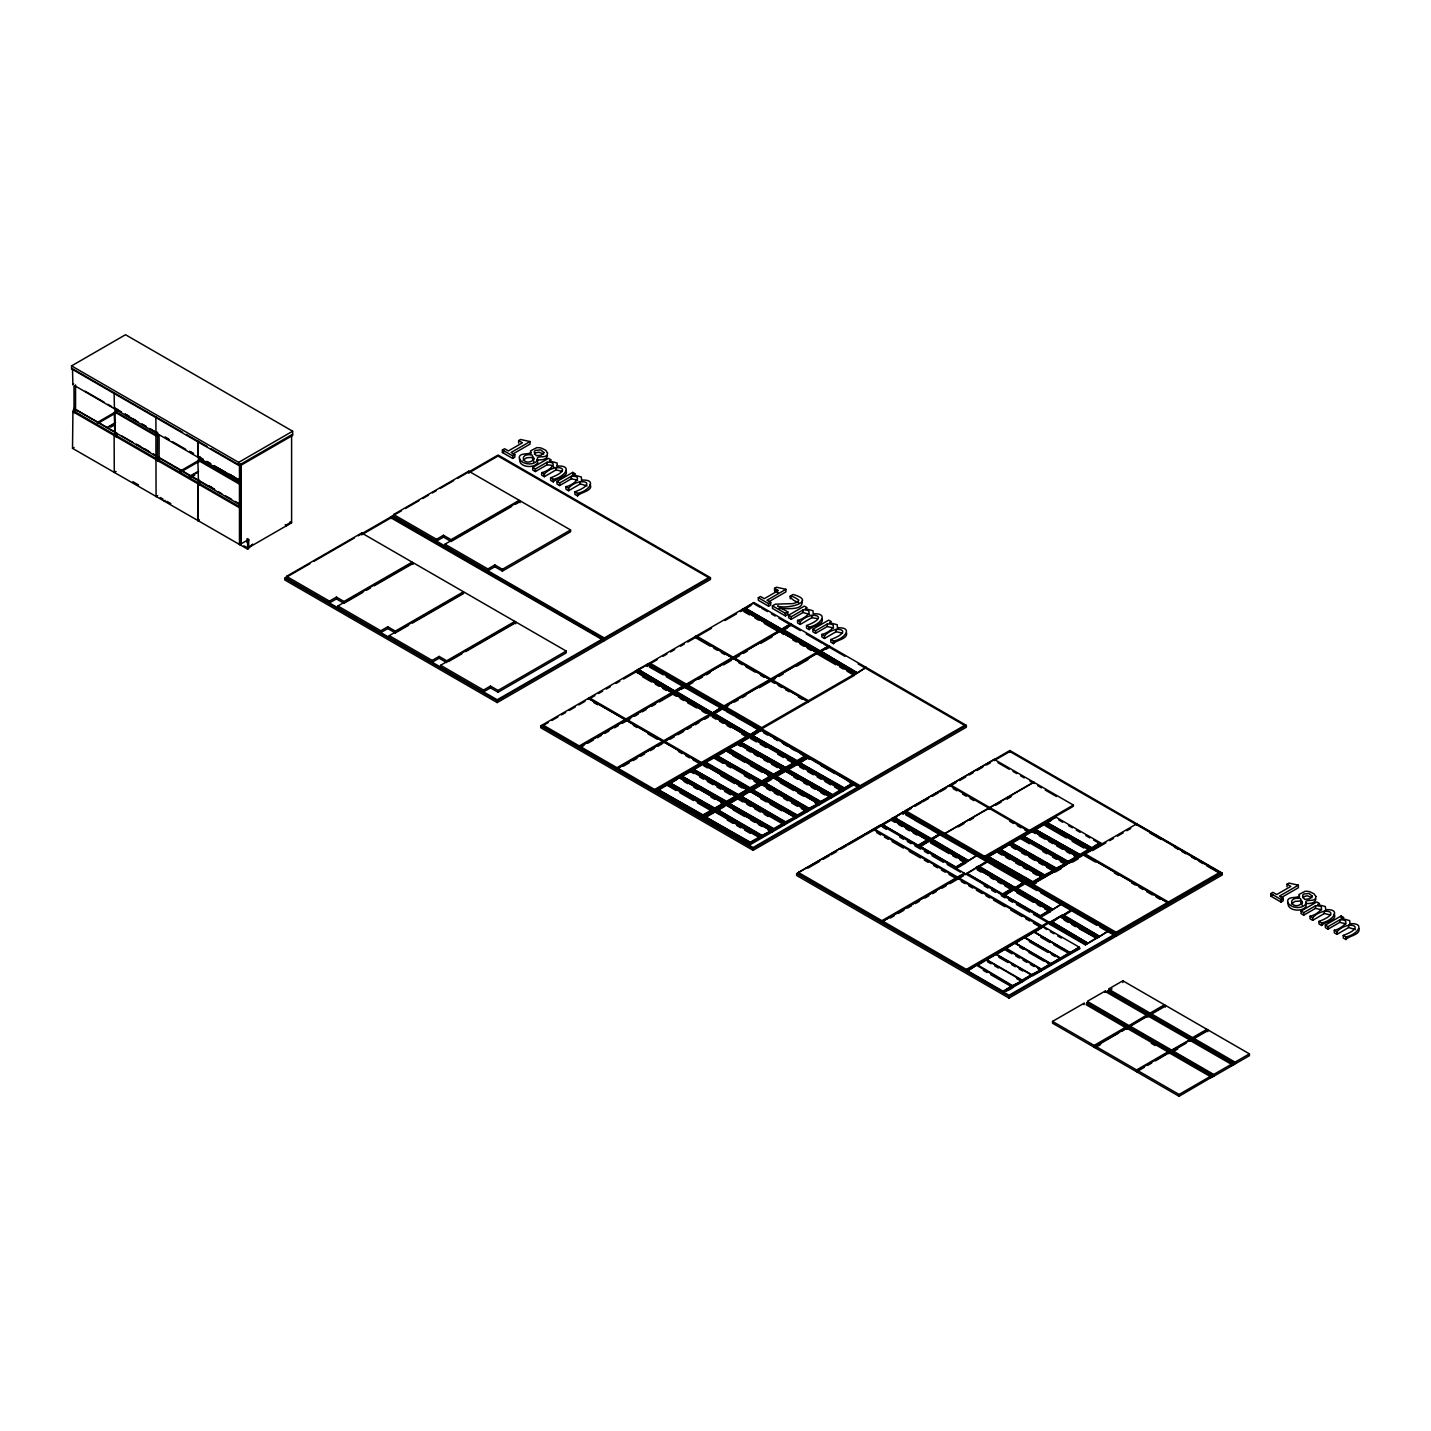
<?xml version="1.0" encoding="UTF-8"?>
<svg xmlns="http://www.w3.org/2000/svg" width="1431" height="1431" viewBox="0 0 1431 1431"><rect width="100%" height="100%" fill="white"/><g stroke="black" fill="none" stroke-linecap="round" stroke-linejoin="round"><path stroke-width="1.5" d="M533.996 461.927L531.831 457.348L526.429 457.848L523.066 460.371M1302.353 905.519L1300.189 900.958L1294.787 901.458L1291.424 903.981M547.501 455.452C547.018 459.977 540.703 460.245 537.215 459.691M1315.858 899.062C1315.375 903.587 1309.061 903.855 1305.573 903.301L1306.181 906.163C1302.657 912.781 1286.111 910.778 1288.204 902.335M530.507 454.593L531.241 452.429M1298.865 898.203L1299.598 896.039M73.679 383.902L72.963 384.545M115.857 436.813L115.678 432.377L73.822 408.497L72.999 411.734L240.211 508.202L240.641 503.891L239.46 504.928M114.945 435.936L114.981 407.674M115.428 435.024L115.428 432.52M156.659 432.144L156.516 432.788M149.629 428.656L157.195 433.021L157.07 435.972L155.907 436.222L156.068 496.593L157.643 495.681M156.82 460.049L157.142 455.72L156.337 456.31M157.195 459.154L156.39 459.87M202.934 459.423L199.159 457.24L199.106 460.049L197.854 460.514L198.551 484.34M199.142 483.517L199.41 480.512M239.907 480.923C241.088 478.491 241.213 485.503 239.46 484.465L239.46 544.746L248.69 539.505L248.69 548.556L247.635 549.164L72.516 448.35L72.927 411.448M240.748 483.911L199.159 459.762M239.889 504.749L73.822 408.497M1129.721 1026.009L1087.703 1001.593M1186.102 1043.181L1171.345 1051.696L1129.739 1027.673L1130.168 1025.616L1148.002 1015.402L1147.412 1016.672M1234.094 1064.521L1192.488 1040.194L1234.094 1064.521L1213.828 1076.219L1172.222 1052.196L1172.651 1050.139L1190.467 1039.926L1189.894 1041.053M1172.222 1051.91L1213.828 1075.915L1214.257 1074.162L1231.93 1063.966L1231.715 1065.523L1234.094 1064.217M114.784 432.126L114.283 412.271L115.589 411.52L157.195 435.543M198.176 484L198.963 483.41M1129.989 1025.848L1128.862 1026.868L1087.256 1002.845L1128.862 1027.172L1149.147 1015.169L1107.54 991.146L1105.358 992.398M1172.454 1050.372L1171.345 1051.391L1129.739 1027.369M114.337 435.418L115.356 435.31M198.068 483.75L197.854 520.723L199.41 519.811M519.847 458.725C517.754 467.168 534.3 469.171 537.823 462.553L537.126 459.727M72.874 384.885L72.516 368.751L182.542 432.269M114.444 408.98L114.122 392.774M197.961 483.857L197.675 520.616M199.034 483.803L197.889 483.66M1129.113 1025.598L1146.964 1014.919L1146.75 1016.475L1149.147 1015.169M1087.256 1002.845L1087.703 1001.092L1105.519 990.878L1104.982 992.363M198.068 457.419L197.854 441.106M1087.703 1002.594L1129.417 1026.546M1105.251 991.486L1146.857 1015.491M1108.846 990.395L1108.846 988.875L1122.852 980.79L1164.476 1004.812L1164.476 1006.619L1150.023 1014.973L1108.417 990.646L1150.452 1014.418L1150.452 1012.898L1164.476 1004.812M1125.714 1027.708L1086.111 1004.705M1126.573 1028.209L1095.001 1045.918L1095.001 1047.725L1136.608 1071.747L1144.138 1067.401M1151.329 1014.919L1151.329 1013.398L1165.335 1005.313L1206.941 1029.336L1206.941 1031.143L1192.488 1039.496L1150.882 1015.169L1192.935 1038.942L1192.935 1037.421L1206.941 1029.336M1168.358 1052.107L1126.698 1028.138L1126.465 1029.193L1128.862 1027.887L1170.469 1051.91L1155.425 1060.89M1169.055 1052.733L1210.662 1076.756M1171.774 1051.141L1130.168 1027.118M1172.651 1051.642L1214.257 1075.665M1189.34 1040.015L1171.595 1050.121M1190.198 1040.534L1231.805 1064.539M1193.794 1039.443L1193.794 1037.922L1207.818 1029.837L1249.424 1053.86L1249.424 1055.667L1234.971 1064.02L1193.365 1039.693L1235.4 1063.466L1235.4 1061.945L1249.424 1053.86M565.728 470.459C569.735 476.648 555.425 478.526 553.26 481.889L550.613 480.351L550.613 477.793C575.942 468.331 554.352 462.428 544.317 474.162L541.669 472.624L541.669 475.181L544.317 476.72L555.997 469.905L562.365 471.425M590.019 484.483C594.026 490.672 579.716 492.55 577.552 495.895L574.904 494.375L574.904 491.817C600.215 482.354 578.643 476.451 568.608 488.186L565.943 486.647L565.943 489.205L568.608 490.726L580.27 483.928L587.068 485.914M822.288 618.854C823.612 625.15 811.985 625.866 809.177 629.622L806.529 628.102L806.529 625.544C831.84 616.081 810.268 610.178 800.233 621.913L797.568 620.374L797.568 622.932L800.233 624.453L811.896 617.655L817.548 618.657M846.562 632.86C847.903 639.174 836.276 639.89 833.468 643.646L830.803 642.108L830.803 639.568C856.132 630.087 834.541 624.202 824.506 635.919L821.859 634.398L821.859 636.956L824.506 638.476L836.187 631.679L842.555 633.182M1334.103 914.069C1338.092 920.258 1323.782 922.136 1321.636 925.481L1318.971 923.961L1318.971 921.403C1344.299 911.941 1322.709 906.038 1312.674 917.772L1310.027 916.234L1310.027 918.791L1312.674 920.33L1324.355 913.515L1330.723 915.017M1359.021 928.737C1360.344 935.033 1348.735 935.749 1345.909 939.505L1343.262 937.985L1343.262 935.427C1368.573 925.946 1347 920.061 1336.965 931.796L1334.3 930.257L1334.3 932.815L1336.965 934.336L1348.628 927.538L1355.425 929.524M292.639 434.219L238.673 465.379L71.55 368.894L71.55 365.889L125.517 334.729L292.639 431.214L292.639 435.435L241.106 465.182L239.549 464.288M115.857 408.64L121.528 412.128M97.594 422.306L114.999 412.253M97.684 423.451L115.035 413.452M107.969 426.975L115.607 422.556M107.325 427.941L115.035 423.504M72.516 448.35L74.072 447.438M110.831 427.136L114.641 424.935M157.195 433.021L149.629 428.459M114.122 472.373L115.678 471.461M115.857 471.568L114.283 472.48L114.122 435.793M157.195 456.435L153.672 454.11M157.195 456.65L157.643 460.943M179.233 471.658L200.501 459.387M181.254 471.711L200.519 460.585M190.359 475.897L198.068 471.443M155.89 496.485L157.464 495.591M188.964 477.31L198.587 471.747M190.878 477.399L194.741 475.181M164.082 500.922L165.12 500.313M199.159 480.87L199.41 485.055M71.55 365.889L238.673 462.374L292.639 431.214M214.292 465.987L241.016 480.905L237.242 478.723M240.766 481.263L229.407 474.52M248.69 540.721L247.635 541.312L247.635 549.164M286.075 525.105L290.851 522.351L286.075 526.125L285.234 524.64M248.69 547.554L291.602 522.78L291.602 436.044M247.939 548.127L252.732 544.352L247.939 548.127L243.86 545.766M512.978 453.949L530.025 444.111L530.025 441.553L511.082 452.5L514.802 454.647L514.802 457.204L512.674 458.439L502.406 452.518L502.406 449.96L504.553 448.726L508.381 450.926L522.458 442.787L518.648 440.587L518.648 443.145M518.648 440.587L520.58 439.478L530.025 441.553M601.646 639.46L497.201 699.777L286.54 578.16L286.54 576.353L361.667 532.976L412.146 562.133L412.146 563.939L374.296 585.798M469.046 472.785L498.06 456.042L708.703 577.659L604.258 637.958L393.614 516.341L393.614 514.534L468.724 471.157L519.22 500.313L519.22 502.12L515.428 504.302M358.179 535.802L391.003 516.841L603.381 639.46L603.381 641.267L497.201 702.585L284.805 579.966L284.805 578.16L309.901 563.671M313.765 561.435L354.316 538.02M391.861 518.147L391.861 516.341L401.521 510.778M405.384 508.542L418.907 500.743M422.771 498.507L428.549 495.162M432.412 492.926L436.276 490.708M440.14 488.472L453.663 480.673M457.509 478.437L498.06 455.04L710.456 577.659L710.456 579.466L604.258 640.766L391.003 517.843L361.989 534.604M502.406 452.518L504.553 451.284M502.406 449.96L512.674 455.881L514.802 454.647M553.958 467.186L551.668 465.325L547.143 464.753L535.373 471.55L532.708 470.012L532.708 467.454L548.484 458.349L551.132 459.888L549.379 460.907L557.053 462.982L557.285 466.077C573.938 465.057 564.225 477.31 553.26 479.331L550.613 477.793M532.708 467.454L535.373 468.992L547.143 462.195C560.648 461.641 548.27 471.568 541.669 472.624M286.54 576.353L329.452 601.127L336.428 597.103L343.995 601.467L412.146 562.133M393.614 514.534L436.527 539.308L443.485 535.283L451.051 539.666L519.22 500.313M362.919 592.345L343.995 603.292L336.428 598.909L329.452 602.934L329.452 601.127M511.636 506.502L451.051 541.473L443.485 537.09L436.527 541.115L436.527 539.308M337.895 607.799L337.895 605.993L413.022 562.633L463.501 591.772L463.501 593.579L412.396 623.093M444.969 544.191L520.079 500.814L570.575 529.971L570.575 531.777L502.406 571.112L494.84 566.748L487.882 570.772L487.882 568.966L444.969 544.191L444.969 545.998M366.712 590.162L370.504 587.98M577.713 480.261L571.416 478.759L559.646 485.574L556.999 484.036L556.999 481.478L572.758 472.373L575.423 473.911L573.67 474.913L581.344 477.006L581.576 480.1C598.23 479.081 588.517 491.334 577.552 493.355L574.904 491.817M556.999 481.478L559.646 483.016L571.416 476.219C584.939 475.647 572.561 485.592 565.943 486.647M337.895 605.993L380.807 630.767L387.783 626.76L395.35 631.125L463.501 591.772M487.882 568.966L494.84 564.941L502.406 569.305L570.575 529.971M408.604 625.275L395.35 632.931L387.783 628.567L380.807 632.574L380.807 630.767M389.25 637.457L389.25 635.65L464.377 592.273L514.856 621.43L514.856 623.236L465.647 651.66M389.25 635.65L432.18 660.424L439.138 656.4L446.705 660.782L514.856 621.43M446.705 660.782L446.705 662.589L439.138 658.206L432.18 662.231L432.18 660.424M440.623 665.29L515.732 621.93L566.211 651.069L566.211 652.876L498.06 692.228L490.493 687.864L483.535 691.889L483.535 690.064L440.623 665.29L440.623 667.114M448.601 661.498L461.855 653.842M483.535 690.064L490.493 686.057L498.06 690.422L566.211 651.069M284.805 578.16L497.201 700.779L603.381 639.46M391.861 516.341L604.258 638.959L710.456 577.659M768.894 601.7L785.941 591.862L785.941 589.304L766.998 600.251L770.719 602.397L770.719 604.955L768.572 606.189L758.323 600.269L758.323 597.711L760.469 596.477L764.279 598.677L778.375 590.538L774.565 588.338L774.565 590.896L778.375 593.096M774.565 588.338L776.478 587.229L785.941 589.304M782.059 742.617L859.298 787.211L859.298 789.018L753.1 850.336L540.721 727.717L540.721 725.911L646.901 664.395L778.196 740.399M647.778 665.898L647.778 664.091L753.976 602.576L966.354 725.392L966.354 727.216L860.156 788.517L849.817 782.757M774.565 590.896L776.478 589.787M636.026 671.282L637.153 670.012L673.983 691.28L672.32 692.837L636.545 672.176L636.026 670.674L672.838 692.532M639.943 669.01L646.901 665.004L647.438 665.898M745.265 608.211L782.077 629.461L745.265 608.211L753.976 602.576M544.37 724.802L548.252 722.548M552.008 720.383L557.929 716.967M561.56 714.874L565.674 712.495M569.216 710.456L575.334 706.914M578.768 704.928L585.011 701.333M588.874 699.097L594.938 695.609M598.552 693.516L602.576 691.191M606.279 689.044L610.214 686.773M615.956 683.463L619.82 681.228M623.594 679.045L639.174 670.066M686.343 684.143L686.343 685.342L732.207 658.868L732.207 657.652L686.343 684.143L649.513 662.893L649.513 664.091L657.258 659.619M663.054 656.274L666.935 654.039M670.549 651.946L674.663 649.567M680.476 646.222L684.34 643.986M687.739 642.018L695.394 637.6L710.116 646.114M695.949 637.296L711.547 628.281M724.927 620.553L736.554 613.845M740.435 611.609L751.007 605.492M758.323 597.711L768.572 603.632L770.719 602.397M790.091 596.19L793.078 594.473C817.924 601.431 786.943 609.731 777.516 606.011L787.837 611.967L787.837 614.525L785.422 615.92L772.454 608.425L772.454 605.868L775.405 604.168L793.042 603.614L797.21 602.236L798.82 600.108C787.569 592.023 788.338 599.106 798.82 602.666M772.454 605.868L785.422 613.362L787.837 611.967M809.749 614.471L803.041 612.486L791.271 619.301L788.624 617.763L788.624 615.205L804.383 606.1L807.048 607.638L805.295 608.64L812.969 610.733L813.202 613.827C829.855 612.808 820.142 625.061 809.177 627.082L806.529 625.544M788.624 615.205L791.271 616.743L803.041 609.946C816.564 609.373 804.186 619.319 797.568 620.374M579.269 745.962L625.15 719.471L625.15 720.669L579.269 747.161L579.269 745.962L542.456 724.694L542.456 725.911L753.1 847.51L857.545 787.211M626.009 718.97L671.89 692.479L671.89 693.695L626.009 720.169L589.196 698.918L589.196 697.702L626.009 718.97L626.009 721.188L622.199 723.388M672.838 691.924L674.502 690.976M675.021 690.672L683.732 685.646L675.021 691.28L638.208 669.422L675.021 691.28M731.241 657.294L696.253 637.099L696.253 635.901L733.083 657.151L778.947 630.677L778.947 631.876L687.202 684.644L687.202 685.843L692.944 682.533M779.394 630.427L790.788 623.844L779.394 631.017L743.619 610.375L743.083 608.855L779.913 630.123L779.394 631.017M583.973 745.462L580.145 747.662L580.145 746.463L626.009 719.972L662.839 741.222L662.839 742.439L616.958 768.912L616.958 767.714L662.839 741.222M626.885 719.471L672.767 692.98L709.579 714.248L709.579 715.446L663.698 741.938L626.885 720.669L626.885 719.471L663.698 740.721L709.579 714.248M710.009 714.588L721.421 707.415L710.009 714.588L674.234 693.946L673.715 692.443L674.842 691.781L711.672 713.032L674.842 691.781M675.897 691.173L712.71 713.032L675.897 691.781L684.59 686.147L685.127 687.667M733.942 657.652L779.823 631.178L816.636 652.429L816.636 653.645L770.772 680.119L733.942 658.868L733.942 657.652L770.772 678.92L816.636 652.429M792.184 625.848L791.665 624.345L782.954 629.962L819.784 651.23L828.477 646.204L817.083 652.786L781.308 632.126L780.771 630.624L781.916 629.962L818.729 651.23L781.916 629.962M673.715 693.033L674.842 692.389M675.897 691.781L684.59 686.755M780.771 631.232L781.916 630.57M782.954 629.962L791.665 624.936M587.783 743.244L593.525 739.934M597.353 737.734L601.163 735.516M604.991 733.316L608.819 731.116M614.543 727.807L618.371 725.589M626.885 720.669L630.713 718.469M634.541 716.269L638.351 714.051M642.179 711.851L646.007 709.651M651.731 706.324L655.559 704.124M659.387 701.923L672.767 694.196L676.434 696.325M674.234 693.337L676.416 692.085M681.639 689.062L685.127 687.059M698.668 679.224L702.496 677.024M706.324 674.824L710.152 672.606M723.531 664.878L731.169 660.478M735.856 657.759L739.684 655.559M743.512 653.341L747.322 651.141M760.702 643.413L772.185 636.795M781.308 631.518L786.961 628.263M833.611 628.012L827.333 626.51L815.563 633.307L812.897 631.787L812.897 629.229L828.674 620.124L831.322 621.662L829.569 622.664L837.242 624.757L837.475 627.851C854.128 626.832 844.415 639.085 833.468 641.088L830.803 639.568M812.897 629.229L815.563 630.767L827.333 623.97C840.838 623.397 828.46 633.325 821.859 634.398M724.032 705.894L769.896 679.421L769.896 680.619L724.032 707.111L724.032 705.894L687.202 684.644M817.083 652.786L819.248 650.926M617.834 769.431L617.834 768.214L663.698 741.741L700.528 762.991L700.528 764.19M701.405 763.689L664.574 742.439L664.574 741.222L710.456 714.749L747.268 735.999L747.268 737.215L741.741 734.014M747.697 736.357L759.11 729.166L747.697 736.357L711.923 715.697L711.404 714.194L712.531 713.532L749.361 734.801L712.531 713.532M713.586 712.942L750.399 734.801L713.586 713.532L722.279 707.916L722.816 708.81M728.719 705.411L724.891 707.612L724.891 706.413L770.772 679.922L807.585 701.172L807.585 702.388L761.721 728.862L761.721 727.663L807.585 701.172M771.649 679.421L817.512 652.93L854.325 674.198L854.325 675.396L808.461 701.888L771.649 680.619L771.649 679.421L808.461 700.671L854.325 674.198M854.772 674.538L866.166 667.365L854.772 674.538L818.997 653.895L818.478 652.375L819.605 651.731L856.418 672.981L819.605 651.731M820.643 651.123L857.473 672.981L820.643 651.123L829.354 646.096L829.873 647.599L844.934 656.31M711.404 714.802L712.531 714.141M713.586 713.532L722.279 708.524M818.478 652.983L819.605 652.339M820.643 651.731L829.354 646.705M623.576 766.122L629.3 762.795M633.128 760.594L636.956 758.394M640.766 756.176L644.594 753.976M650.336 750.667L654.146 748.449M657.974 746.249L661.802 744.048M670.316 739.129L674.126 736.911M677.954 734.711L683.696 731.402M687.506 729.202L691.334 726.984M695.162 724.784L698.99 722.566M704.714 719.256L708.542 717.056M711.923 715.106L721.063 709.83M734.461 702.084L738.271 699.884M742.099 697.684L745.927 695.466M759.306 687.756L770.772 681.12L774.457 683.249M771.649 680.619L775.459 678.419M779.287 676.219L783.115 674.001M796.495 666.274L807.96 659.655M818.997 653.287L821.161 652.035M826.385 649.012L829.873 647.009M617.834 768.214L654.647 789.483L700.528 762.991M664.574 741.222L701.405 762.49L747.268 735.999M749.701 736.804L748.663 736.214L654.647 790.681L654.647 789.483M833.092 795.01C833.057 797.997 853.234 781.559 832.574 794.706L788.266 769.717L796.978 764.691L796.441 763.796L749.54 736.911L749.54 735.695L751.186 735.945L750.667 735.051M760.934 729.721C744.961 741.025 753.135 730.973 760.934 730.329M656.042 790.27L667.454 784.295L655.523 791.182C655.434 788.248 656.257 792.72 657.705 790.538L702.013 816.117L657.705 790.538M706.002 817.208L750.309 842.787L759.539 838.065L759.02 837.171L750.309 842.197L706.002 817.208L714.713 812.182L714.194 811.288L667.275 784.403L667.275 783.186L678.67 777.82M679.206 778.124L679.027 776.407L690.958 770.737L668.313 784.403L667.794 783.49M715.679 809.821L715.071 811.377L738.217 798.015L690.779 770.826L690.779 769.628L702.71 763.939L748.055 790.127L748.055 791.325L737.18 797.622M692.962 768.966L702.71 763.939M750.059 789.572C749.021 788.606 755.389 786.495 759.807 783.347L759.807 784.546L748.914 790.824L702.532 764.047L702.532 762.848L714.445 757.16M704.696 762.186C713.246 755.604 720.455 755.461 705.751 762.186L750.059 787.765L758.752 782.739L759.289 783.651L750.059 788.374L705.751 762.795M714.445 757.768L714.284 756.051L725.678 750.685M726.554 749.576C738.253 742.546 745.193 740.399 729.255 748.61L773.563 774.189L782.256 769.18L783.312 770.987L772.418 777.266L726.036 750.47C725.928 747.554 726.751 752.026 728.2 749.826L772.507 775.405L728.2 749.826M737.949 744.192L737.788 742.492L740.471 742.134L761.453 730.025L805.76 756.212M739.952 741.83L749.182 736.5M749.54 735.695L751.704 735.051M691.298 770.522L692.962 769.574L737.251 795.761L691.298 769.932M703.05 763.743L704.696 762.795L749.003 788.964L703.05 763.134M714.802 756.355L737.949 743.601L782.256 769.18M738.307 743.387L739.952 742.439L784.26 768.626L738.307 742.796M658.743 789.93L703.05 815.509L712.28 810.787L711.762 809.874L703.05 814.901L658.743 789.93L667.454 784.904M713.675 811.18L724.551 804.902L724.551 803.703L723.514 803.095L714.802 808.121L670.495 783.151L677.453 779.126M679.546 776.711L725.499 802.541L681.21 776.961M682.247 776.353L726.554 801.932L735.784 797.21L735.248 796.316L726.554 801.342L682.247 776.353L690.958 771.327M747 789.518L738.307 794.545L693.999 769.574L702.71 764.548M714.802 756.963L716.448 756.605L760.755 782.185L716.448 756.605M762.49 783.007L771.559 777.766L771.559 776.568L770.504 775.96L761.811 780.986L717.503 755.997L724.462 751.99M737.788 743.691L784.17 770.486L795.064 764.19L795.064 762.991C767.749 779.09 812.558 752.348 785.315 767.41L741.008 742.439L749.701 737.412M750.059 735.999L796.012 761.829L751.704 736.25M805.76 755.604L797.049 760.63L752.76 735.659L761.453 730.025M656.561 791.182L700.868 816.153L702.013 815.509M668.313 783.794L713.765 809.32L669.458 783.151L713.765 808.73M680.065 777.623L724.372 802.594L725.499 801.932M691.817 770.826L736.124 795.815L737.251 795.153M703.569 764.047L747.876 789.018L749.003 788.374M715.321 757.267L759.628 782.238L760.755 781.576M727.073 750.47L771.381 775.459L772.507 774.797M738.825 743.691L783.133 768.662L784.26 768.018M750.577 736.911L794.885 761.882L796.012 761.238M700.868 816.153L703.05 816.707L702.532 815.813M712.62 809.374L714.802 809.928L714.284 809.016M670.495 783.151L714.802 808.73L724.032 803.399M724.372 802.594L726.554 803.149L726.036 802.236M736.124 795.815L738.307 796.351L737.788 795.457M693.999 769.574L738.307 795.153L747.537 789.823M747.876 789.018L748.395 789.93L749.54 788.678M759.628 782.238L761.811 782.793L761.274 781.881M717.503 755.997L761.811 781.576L771.023 776.264M771.381 775.459L773.563 776.013L773.026 775.101M729.255 749.218L773.563 774.797L782.775 769.467M783.133 768.662L785.315 769.216L784.778 768.322M794.885 761.882L797.049 762.437L796.53 761.525M752.76 735.659L797.049 761.238L806.798 756.212L806.798 757.41L795.922 763.689M700.868 816.761L703.05 816.117M703.05 816.707L703.569 815.205L712.799 810.483L712.799 811.681L701.923 817.977L701.405 817.065M712.62 809.982L714.802 809.32M715.84 808.73L724.551 803.703M724.372 803.202L726.554 802.541M726.554 803.149L727.073 801.628L736.303 796.906L736.303 798.122L725.428 804.401L679.027 777.623M736.124 796.405L738.307 795.761M739.344 795.153L748.055 790.127M748.395 789.322L750.059 788.964M759.628 782.846L761.811 782.185M762.848 781.576L771.559 776.568M771.381 776.049L773.563 775.405M773.563 776.013L774.082 774.493L783.312 769.771M783.133 769.27L785.315 768.626M794.885 762.49L797.049 761.829M797.049 762.437L797.586 760.934L806.798 756.212M714.802 809.928L715.84 809.32M738.307 796.351L739.344 795.761M761.811 782.793L762.848 782.185M785.315 769.216L786.352 768.626M771.291 830.678L762.061 835.4L717.754 809.821L762.061 836.008L771.81 830.982L771.81 832.198L760.934 838.477L714.534 811.681L702.782 818.478L702.782 817.262L704.446 817.512L703.927 816.618M714.194 811.288L704.964 816.618L713.675 810.983M725.946 804.508C709.973 815.813 718.129 805.742 725.946 805.098M773.813 830.427C772.794 829.461 779.162 827.351 783.562 824.202L783.562 825.401L772.686 831.679L726.286 804.902L726.286 803.703L727.95 803.954L727.431 803.041M737.698 797.711L728.468 803.041L737.18 797.407M794.795 817.119L785.565 821.841L741.258 796.262L785.565 822.449L795.314 817.423L795.314 818.621L784.438 824.9L738.038 798.122L738.038 796.906L739.702 797.156L739.165 796.262M794.277 816.815L749.969 791.236C719.686 807.478 769.52 779.18 741.258 796.87M749.969 791.844L750.917 789.483M753.01 790.073L797.317 815.652L806.547 810.93L806.029 810.035L797.317 815.062L753.01 790.073L761.721 784.456L751.973 789.483L760.666 783.848M818.299 803.542L809.07 808.265L764.762 782.685L809.07 808.873L818.818 803.846L818.818 805.045L807.943 811.341L761.542 784.546L761.542 783.347L763.206 783.598L762.669 782.685M772.955 777.355C756.963 788.678 765.138 778.607 772.955 777.963M773.473 778.267L774.421 775.906M784.689 770.576C766.086 783.544 780.986 769.323 785.225 770.88L830.57 797.067L830.57 798.265L819.695 804.544L773.295 777.766M833.092 795.6L842.322 790.27L842.322 791.486L831.447 797.765L785.047 770.987L785.047 769.771L786.692 770.021L786.174 769.127M796.441 763.796L787.229 769.127L795.922 763.492M796.978 764.691L797.926 762.329M808.193 757.017C792.219 768.322 800.394 758.251 808.193 757.607M702.782 817.262L704.964 816.618M715.071 810.787L716.716 809.821M726.286 803.703L728.468 803.041M738.038 796.906L740.221 796.262M740.221 795.654L749.45 790.932M749.79 790.127L751.973 789.483M751.973 788.875L761.203 784.152L761.721 785.047M761.542 783.347L763.725 782.685M773.295 776.568L775.477 775.906M785.047 769.771L787.229 769.127M796.799 762.991L798.981 762.329M738.557 797.21L740.221 796.87L784.528 823.04L740.221 796.87M750.309 791.039L751.973 790.073L796.28 816.26L750.309 790.431M762.061 783.651L808.73 757.303L853.019 783.49M703.319 817.566L749.272 843.396L704.964 817.817M715.071 811.377L716.716 811.037L761.024 836.616L716.716 811.037M717.754 810.429L724.73 806.404M726.805 803.989L772.776 829.837L728.468 804.258M729.506 803.65L773.813 829.229L783.043 824.506L782.524 823.594L773.813 828.621L729.506 803.65L738.217 798.623M762.061 784.242L763.725 783.902L808.032 809.481L763.725 783.902M764.762 783.294L771.72 779.269M773.813 776.854L819.784 802.684L775.477 777.105M829.533 796.459L820.822 801.485L776.514 776.514L785.225 771.488M797.317 763.295L818.228 774.672M853.019 782.9L844.326 787.909L800.018 762.938L808.73 757.303M703.837 818.478L748.145 843.449L749.272 842.787M715.589 811.681L759.897 836.67L761.024 836.008M727.342 804.902L771.649 829.873L772.776 829.229M738.557 797.818L783.383 823.093L784.528 822.449M750.846 791.325L795.135 816.314L796.28 815.652M762.58 784.546L806.887 809.535L808.032 808.873M774.332 777.766L818.639 802.737L819.784 802.093M785.565 770.075L831.518 795.904M797.836 764.19L843.27 789.125L822.092 776.89M748.145 843.449L750.309 844.004L749.79 843.092M759.897 836.67L762.061 837.224L761.542 836.312M771.649 829.873L773.295 829.533M783.383 823.093L785.565 823.648L785.047 822.736M795.135 816.314L797.317 816.868L796.799 815.956M806.887 809.535L809.07 810.071L808.551 809.177M818.639 802.737L820.822 803.292L820.303 802.397M776.514 776.514L820.822 802.093L830.052 796.763M830.391 795.958L832.574 796.512L832.055 795.6M842.144 789.179L844.326 789.733L843.807 788.821M800.018 762.938L844.326 788.517L853.556 783.186L854.074 784.707L843.199 790.985L796.799 764.19M748.145 844.057L750.309 843.396M750.309 844.004L750.846 842.501L760.058 837.761L760.058 838.977L749.182 845.256L748.663 844.344M759.897 837.26L762.061 836.616M762.061 837.224L762.58 835.704L771.81 830.982M771.649 830.481L773.813 829.837M783.383 823.701L785.565 823.04M785.565 823.648L786.084 822.145L795.314 817.423M795.672 816.618L797.317 816.26M797.317 816.868L797.836 815.348L807.066 810.626L807.066 811.842L796.191 818.121L749.79 791.325M806.887 810.125L809.07 809.481M809.07 810.071L809.588 808.569L818.818 803.846M818.639 803.346L820.822 802.684M820.822 803.292L821.34 801.789L830.57 797.067M830.391 796.566L832.574 795.904M842.662 789.483L844.326 789.125M844.326 789.733L844.845 788.213L854.074 783.49M832.574 796.512L833.611 795.904M540.721 725.911L753.1 848.529L859.298 787.211M647.778 664.091L860.156 786.71L966.354 725.392M1113.461 934.962L1009.016 995.26L798.355 873.643L798.355 872.445L873.053 829.318L1041.911 927.02L1048.708 923.102L1048.708 921.886L965.138 873.643L958.341 877.579L958.341 878.777L963.439 875.844M873.912 830.034L873.912 828.817L880.709 824.9L964.261 873.143L964.261 874.359L957.482 878.276M902.818 812.343L796.62 873.643L796.62 875.468L1009.016 998.087L1115.196 936.768L1115.196 934.962L902.818 812.146L894.107 817.763L930.937 839.031L939.63 834.005L928.236 840.587L892.461 819.927L891.942 818.425L893.069 817.763L929.882 839.031L893.069 817.763M994.402 760.469L1009.875 751.525L1220.518 873.143L1116.073 933.459L905.429 811.842L905.429 810.626L949.379 785.261L1029.39 831.644L1073.357 806.261L1073.357 805.063L1033.915 782.292L989.966 807.674L1029.39 830.445L1073.357 805.063M950.256 785.959L950.256 784.743L994.205 759.378L1033.647 782.131L1033.647 783.347L1029.891 781.183M903.694 813.649L903.694 811.842L1009.875 750.524L1222.271 873.143L1222.271 874.949L1116.073 936.268L1099.938 927.145M882.355 824.56L891.585 819.23L927.36 839.872L918.648 845.506L882.355 824.56L919.185 846.419L927.878 841.392L927.36 840.48M891.942 819.033L893.069 818.371M894.107 817.763L902.818 812.736L903.337 813.649M807.943 868.116L819.641 861.373M823.254 859.28L829.318 855.774M830.91 854.862L836.67 851.534M840.498 849.334L846.723 845.739M848.154 844.898L864.127 835.686M865.379 834.953L897.004 816.69M905.429 811.842L911.225 808.479M914.981 806.315L920.902 802.898M922.619 801.915L928.63 798.444M932.189 796.387L938.307 792.846M939.827 791.969L946.052 788.392M949.916 786.156L955.98 782.65M959.593 780.575L965.549 777.122M969.252 774.976L973.187 772.722M976.997 770.522L982.793 767.159M986.567 764.995L990.538 762.705M918.648 844.898L927.36 839.872M928.236 840.587L930.4 838.727M918.648 845.506L927.878 840.784M965.925 862.338L977.319 855.148L965.925 862.338L930.15 841.696L929.631 840.176L930.758 839.532L967.571 861.39L933.155 841.517M931.796 838.924L968.626 860.782L931.796 839.532L940.507 833.897L941.026 834.81M920.044 846.311L929.274 840.981L965.049 861.641L956.355 867.275L920.044 846.311L956.874 868.17L965.567 863.143L965.049 862.249M929.631 840.784L930.758 839.532M931.796 839.532L938.772 835.507M920.044 846.919L929.274 840.981M930.15 841.088L932.314 839.836M905.429 810.626L944.854 833.397L988.821 808.014L988.821 809.231M950.256 784.743L989.68 807.513L1033.647 782.131M945.14 834.756L945.14 833.558L989.089 808.175L989.089 809.391M958.233 826.885L963.975 823.576M969.699 820.267L973.527 818.049M995.421 805.42L1001.145 802.093M1006.887 798.784L1010.715 796.584M1007.156 798.945L1010.984 796.745M956.355 866.667L965.049 861.641M956.355 867.275L965.567 862.553M984.564 856.328L1028.531 830.946L1028.531 832.144L984.564 857.527L984.564 856.328L945.14 833.558M985.333 856.775L1031.733 883.553L1031.733 884.769L1042.609 878.473L1042.609 877.275L997.264 851.087L985.333 857.974L985.333 856.775L986.996 857.026L986.478 856.114M996.745 850.783C978.124 863.752 993.025 849.549 997.264 851.087M1053.842 870.191L1044.612 874.913L1000.305 849.334L1044.612 875.522L1054.361 870.495L1054.361 871.694L1043.485 877.972L997.085 851.195L997.085 849.978L998.749 850.229L998.23 849.334M1053.323 869.887L1009.016 844.308C986.048 854.718 1009.571 846.132 1008.837 843.199L1010.501 843.449L1009.982 842.555M1020.249 837.224C990.306 854.003 1044.415 824.775 1008.837 843.199M1020.589 836.42L1066.989 863.197L1066.989 864.413L1020.589 837.618L1020.589 836.42L1022.253 836.67L1021.734 835.758M1076.828 856.31L1032.52 830.731L1023.29 836.062L1022.771 835.167L1031.483 830.141L1032.52 831.339L1023.809 836.366L1068.116 861.337L1076.828 856.31L1077.865 856.919L1077.865 858.135L1068.796 863.358M1032.52 831.339L1033.468 828.978M1101.369 843.36C1081.961 858.117 1098.883 839.532 1101.369 844.558L1090.494 850.837L1044.093 824.059C1021.215 834.13 1045.256 825.973 1044.093 822.843L1045.757 823.093L1045.22 822.199M1056.024 817.173C1035.74 829.891 1052.143 815.42 1056.024 817.173L1100.85 843.056M985.87 857.08L987.515 856.114M997.085 849.978L999.267 849.334M999.267 848.726L1008.497 844.004M1009.374 843.503L1011.019 842.555M1021.108 836.724L1022.771 835.758M1022.771 835.167L1032.001 830.445M1032.341 829.64L1034.524 828.978M1034.524 828.37L1043.754 823.648M1044.093 822.843L1046.276 822.199M1046.276 821.591L1055.506 816.868M997.622 850.89L999.267 849.942L1043.575 876.112L997.622 850.282M1021.108 837.314L1022.771 836.366L1067.079 862.553L1022.771 836.974L1021.645 837.618M1032.86 829.926L1034.524 829.586L1078.831 855.756M1044.612 823.147L1046.276 822.789L1090.583 848.977L1046.276 822.789M986.388 857.974L987.515 857.33L1031.823 882.909L987.515 857.33M1041.571 876.666L1032.86 881.693L988.553 856.722L997.264 851.695M1000.305 849.942L1007.281 845.918M1009.374 844.111L1011.019 843.753L1055.327 869.332L1011.019 843.753M1065.075 863.698L1056.364 868.134L1012.057 843.145L1020.768 838.119M1032.86 830.535L1034.524 830.177L1067.276 849.084M1080.387 854.862C1080.369 857.849 1100.528 841.41 1079.868 854.557L1035.561 829.586L1044.272 824.56M1100.332 842.752L1091.62 847.778L1047.313 822.789L1050.801 820.786M881.925 920.688L956.606 877.579L956.606 878.777L881.925 921.886L881.925 920.688L798.355 872.445M873.912 828.817L957.482 877.06L964.261 873.143M882.802 922.405L882.802 921.188L957.482 878.079M1012.665 889.331L1024.059 882.14L1012.665 889.331L976.89 868.671L976.371 867.168L977.498 866.506L1014.311 888.383L979.895 868.51M978.536 865.916L1015.366 887.775L978.536 866.506L987.247 860.89L987.766 862.392M966.784 873.304L976.014 867.973L1011.789 888.633L1003.095 894.25L966.784 873.304L1003.614 895.162L1012.307 890.136L1011.789 889.223M976.371 867.776L977.498 866.506M978.536 866.506L987.247 861.48M890.458 917.969L894.286 915.768M898.113 913.55L903.855 910.241M907.683 908.023L911.511 905.805M915.357 903.605L919.185 901.387M924.927 898.078L928.755 895.86M932.583 893.66L936.411 891.441M942.153 888.132L945.98 885.914M949.826 883.696L957.482 879.278L957.482 877.06M966.784 873.894L976.014 867.973M976.89 868.08L986.031 862.804M1003.095 893.66L1011.789 888.633M1003.095 894.25L1012.307 889.527M1050.354 911.082L1061.748 903.909L1050.354 911.082L1014.579 890.44L1014.06 888.919L1015.187 888.275L1052 910.134L1017.602 890.261M1016.225 887.667L1053.055 909.526L1016.225 888.275L1024.936 882.641L1025.455 884.161M1004.49 895.055L1013.703 889.724L1049.478 910.384L1040.784 916.019L1004.49 895.055L1041.303 916.913L1050.014 911.887L1049.478 910.992M1014.06 889.527L1015.187 888.275M1016.225 888.275L1023.201 884.251M1004.49 895.663L1013.703 889.724M1014.579 889.832L1016.761 888.579M1018.496 887.578L1023.72 884.555M1030.696 882.945L1031.823 882.301M998.14 851.195L1042.448 876.166L1043.575 875.522M1009.892 844.415L1054.2 869.386L1055.327 868.724M1065.952 862.607L1067.079 861.945M1033.397 830.839L1077.686 855.81L1078.831 855.166M1044.612 823.755L1089.438 849.03L1090.583 848.386M1030.696 883.553C1032.413 881.156 1033.325 884.591 1032.341 882.605M988.553 856.722L1032.86 882.301L1042.09 876.97M1042.448 876.166L1044.612 876.72L1044.093 875.808M1054.2 869.386L1056.364 869.941L1055.845 869.028M1012.057 843.145L1056.364 868.724L1065.594 864.002M1065.952 863.197C1067.669 860.8 1068.581 864.235 1067.598 862.249M1023.809 836.366L1068.116 861.945L1077.346 856.614M1077.686 855.81L1079.868 856.364L1079.35 855.47M1089.438 849.03L1091.62 849.585L1091.102 848.672M1031.214 883.857L1032.86 882.909M1032.86 883.499L1033.397 881.997L1042.609 877.275M1042.448 876.774L1044.612 876.112M1044.612 876.72L1045.131 875.217L1054.361 870.495M1054.719 869.69L1056.364 869.332M1056.364 869.941L1056.883 868.42L1066.113 863.698L1066.113 864.914L1055.237 871.193L1008.837 844.415M1066.471 863.501L1068.116 862.553M1068.116 863.143L1068.635 861.641L1077.865 856.919M1077.686 856.418L1079.868 855.756M1080.387 855.47L1089.617 850.139L1089.617 851.338L1078.741 857.616L1032.341 830.839M1089.438 849.638L1091.62 848.977M1079.868 856.364L1080.906 855.756M1091.62 849.585L1092.658 848.977M1036.33 882.999L1032.502 885.217L1032.502 884L1084.036 854.253L1167.607 902.496L1167.607 903.694M1084.913 853.752L1168.465 901.995L1168.465 903.194L1084.913 854.951L1084.913 853.752L1136.447 824.006L1219.999 872.248L1219.999 873.447L1206.709 865.773M1055.416 871.98L1061.14 868.689M1072.588 862.07L1078.312 858.761M1092.551 850.551L1105.895 842.841M1109.723 840.623L1113.533 838.423M1117.361 836.223L1123.085 832.914M1126.895 830.713L1130.723 828.513M1040.784 915.411L1049.478 910.384M1040.784 916.019L1050.014 911.297M966.354 969.431L1041.035 926.322L1041.035 927.521L966.354 970.647L966.354 969.431L882.802 921.188M958.341 877.579L1041.911 925.821L1048.708 921.886M1051.23 921.439L1088.043 943.297L1051.23 921.439L1059.924 916.412L1096.754 938.271L1085.342 944.854L1049.567 924.211L1049.048 922.691L1050.175 922.047L1087.005 943.297L1050.175 922.047M1097.094 938.074L1108.506 930.883L1097.094 938.074L1061.319 917.414L1060.8 915.912L1061.927 915.268L1098.758 937.126L1064.342 917.253M1062.983 914.659L1099.795 936.518L1062.983 915.268L1071.676 909.633L1072.195 910.545M976.461 965.21L967.231 971.148L976.461 965.21L1013.613 986.871L1022.324 981.845L1021.806 980.951L1013.094 985.977L977.319 964.709C973.33 968.805 1001.611 950.309 976.801 965.013M986.37 960.094L995.6 954.155L1032.771 975.817L1041.482 970.79L1040.945 969.878L1032.252 974.905L996.477 954.262L1004.651 949.54L1012.021 953.779M995.958 954.566L1005.17 948.628L1042.34 970.29L1051.052 965.263L1050.533 964.351L1041.822 969.377L1006.047 948.127L1005.528 949.039L1014.758 943.101L1050.533 964.351M1005.528 948.431L1014.758 943.101M1015.098 942.904L1024.328 937.573L1060.103 958.233L1051.391 963.85L1015.098 942.904L1051.928 964.762L1060.621 959.736L1060.103 958.824M1024.668 937.377L1033.898 932.046L1069.673 952.706L1060.979 958.323L1024.668 937.377L1061.498 959.235L1070.191 954.209L1069.673 953.296M1034.255 931.849L1043.485 926.519L1079.26 947.179L1070.549 952.796L1034.255 931.849L1071.068 953.708L1079.779 948.681L1079.26 947.769M1049.048 923.299L1050.175 922.655M1051.23 922.047L1059.924 916.412M1060.8 916.52L1061.927 915.268M1062.983 915.268L1071.676 910.241M986.37 959.486L993.865 955.765M1015.098 943.512L1024.328 937.573M1024.668 937.967L1033.898 932.046M1034.255 932.44L1043.485 926.519M1049.567 923.603L1051.749 922.351M1053.484 921.349L1059.924 917.021M1061.319 916.824L1070.46 911.547M1049.567 924.211L1053.198 922.119M1003.525 990.896L1012.236 985.87L1003.525 991.504L967.231 970.54M1013.094 985.369L1021.806 980.951M1022.682 979.841L1031.375 974.815L1022.682 980.432L986.907 959.79M1032.252 974.314L1040.945 969.878M1041.822 968.787L1050.533 963.761M1051.391 963.26L1060.103 958.233M1060.979 957.733L1069.673 952.706M1070.549 952.205L1079.26 947.179M1085.342 944.854L1096.754 937.681M1004.043 991.79C1021.323 981.058 1010.089 991.486 1003.525 991.504M1013.094 985.977L1022.324 981.237M1022.682 980.432L1031.894 975.709L1023.201 981.344L986.031 959.682M1032.252 974.905L1041.482 970.182M1041.822 969.377L1051.052 964.655M1051.391 963.85L1060.621 959.128M1060.979 958.323L1070.191 953.601M1070.549 952.796L1079.779 948.073M1032.502 884L1116.073 932.243L1167.607 902.496M1168.465 901.995L1219.999 872.248M796.62 873.643L1009.016 996.262L1115.196 934.962M903.694 811.842L1116.073 934.461L1222.271 873.143M1281.335 897.559L1298.382 887.721L1298.382 885.163L1279.439 896.11L1283.178 898.257L1283.178 900.815L1281.031 902.049L1270.782 896.128L1270.782 893.57L1272.928 892.336L1276.738 894.536L1290.816 886.397L1287.006 884.197L1287.006 886.755M1287.006 884.197L1288.937 883.088L1298.382 885.163M1118.595 1033.11L1094.143 1047.224L1052.536 1023.201L1052.536 1021.394L1084.322 1003.077L1084 1004.669M1270.782 896.128L1272.928 894.894M1108.417 990.95L1112.03 988.857M1270.782 893.57L1281.031 899.491L1283.178 898.257M1321.779 909.866L1315.5 908.363L1303.73 915.16L1301.065 913.622L1301.065 911.064L1316.842 901.959L1319.489 903.498L1317.736 904.499L1325.41 906.592L1325.643 909.687C1342.296 908.667 1332.583 920.92 1321.636 922.941L1318.971 921.403M1301.065 911.064L1303.73 912.602L1315.5 905.805C1329.005 905.251 1316.627 915.178 1310.027 916.234M1052.536 1021.394L1094.143 1045.417L1125.821 1027.118C1123.21 1032.127 1134.55 1022.825 1122.351 1030.946M1108.417 990.646L1150.452 1014.418M1147.841 1016.922L1150.023 1015.67L1191.629 1039.997L1150.023 1015.67M1095.001 1047.725L1100.654 1044.469M1346.07 923.871L1339.792 922.369L1328.004 929.166L1325.356 927.646L1325.356 925.088L1341.133 915.983L1343.781 917.521L1342.028 918.523L1349.701 920.616L1349.934 923.711C1366.587 922.691 1356.874 934.944 1345.909 936.947L1343.262 935.427M1325.356 925.088L1328.004 926.626L1339.792 919.829C1353.297 919.257 1340.919 929.184 1334.3 930.257M1095.001 1045.918L1136.608 1069.941L1168.304 1051.642L1168.072 1053.216L1170.469 1051.91M1137.484 1070.442L1169.27 1052.125L1168.859 1053.699L1171.345 1052.411L1212.951 1076.434L1179.09 1096.271L1137.484 1072.248L1137.484 1070.442L1179.09 1094.465L1210.769 1076.166L1210.554 1077.74L1212.951 1076.434M1191.629 1039.693L1189.143 1040.981L1189.555 1039.836L1147.841 1015.921M1150.882 1015.169L1192.935 1038.942M1147.895 1065.236L1151.669 1063.072M1172.222 1052.196L1177.749 1049.012M1193.365 1039.693L1235.4 1063.466M1108.953 989.34L1150.56 1013.363M1151.436 1013.863L1193.043 1037.886M1130.114 1026.152L1171.774 1050.139M1193.919 1038.387L1235.525 1062.41M1172.597 1050.676L1214.203 1074.699M239.478 481.424L74.841 385.762M779.197 608.586C785.082 608.032 803.989 611.252 801.968 601.145M753.976 603.793L760.147 607.352M761.703 608.247L767.499 611.592M771.363 613.827L775.226 616.063M778.965 618.228L800.358 630.57M806.154 633.915L817.745 640.605M818.55 641.07L822.306 643.235M823.54 643.95L829.336 647.295M858.117 663.912L964.619 725.392L860.156 785.708L649.513 664.091M1149.737 832.878L1161.131 839.46M1174.422 847.134L1178.214 849.334M1182.024 851.517L1185.816 853.717M1191.522 857.008L1195.314 859.19M1199.106 861.39L1202.916 863.573M782.954 629.372L819.784 650.622M744.746 609.105L781.04 630.069L744.227 608.819M780.771 630.624L817.602 651.874M818.478 652.375L854.772 673.947M778.947 630.677L742.134 609.409L742.134 610.626M743.977 611.681L749.504 614.865M755.013 618.067L758.698 620.178M764.226 623.379L778.947 631.876M783.508 634.505L779.823 631.178M792.702 639.818L796.387 641.947M800.072 644.075L803.757 646.204M807.442 648.332L811.127 650.443M835.919 664.771L817.512 654.146L817.512 652.93M839.603 666.9L843.288 669.028M846.973 671.139L854.325 675.396M997.962 762.741L1009.231 769.252M1012.987 771.416L1016.743 773.581M1020.5 775.763L1024.256 777.927M1037.672 785.673L1041.428 787.837M1045.185 790.001L1056.454 796.512M1058.851 819.999L1062.714 822.235M1068.51 825.58L1072.374 827.816M1076.237 830.052L1080.101 832.287M1085.896 835.632L1089.778 837.868M1093.642 840.086L1101.369 844.558M1047.313 822.789L1091.62 847.778M1045.167 825.669L1066.417 837.958M1072.213 841.303L1083.822 847.993M1095.43 862.034L1084.036 855.452L1084.036 854.253M1114.427 872.999L1118.219 875.2M1131.51 882.873L1135.32 885.056M1139.112 887.256L1142.904 889.456M1146.714 891.638L1152.402 894.93M1156.212 897.13L1160.004 899.312M1035.561 829.586L1079.868 854.557M1071.121 851.32L1076.899 854.647M732.207 657.652L695.394 636.401L695.394 637.6M733.083 658.153L769.896 679.421M1035.346 833.575L1031.483 831.339L1031.483 830.141M1039.21 835.811L1045.006 839.156M1048.869 841.392L1052.733 843.61M1056.597 845.846L1062.41 849.191M1066.274 851.427L1070.138 853.663M1074.001 855.899L1077.865 858.135M713.801 648.243L717.486 650.354M721.17 652.482L724.837 654.611M738.611 662.553L742.278 664.682M745.962 666.81L755.174 672.123M760.702 675.307L764.369 677.435M778.142 685.377L781.809 687.506M785.494 689.635L789.179 691.763M798.391 697.076L802.076 699.204M953.135 788.624L956.892 790.788M962.526 794.044L966.283 796.208M970.039 798.391L973.795 800.555M1009.749 821.305L1013.506 823.487M1017.262 825.651L1021.018 827.816M1024.775 829.98L1028.531 832.144M1029.39 843.7L1019.731 838.119L1019.731 836.92M1042.913 851.517L1046.794 853.752M1052.59 857.097L1056.454 859.333M1060.317 861.569L1064.181 863.787M1011.842 847.134L1015.706 849.37M1021.501 852.715L1025.365 854.951M1029.229 857.187L1035.042 860.532M1038.906 862.768L1042.77 865.004M1046.633 867.24L1054.361 871.694M998.158 852.804L1002.022 855.04M1005.886 857.276L1009.749 859.512M1015.545 862.857L1019.427 865.093M1023.29 867.311L1027.154 869.547M1032.949 872.892L1036.813 875.128M724.891 706.413L761.721 727.663M773.938 738.432L777.802 740.668M783.616 744.013L787.479 746.249M791.343 748.485L795.207 750.72M801.002 754.065L806.798 757.41M821.215 765.728L834.738 773.545M848.279 781.344L854.074 784.707M649.316 666.989L663.233 674.824M666.238 676.756L700.188 696.36M701.011 696.843L717.289 706.038M718.416 706.878L725.016 710.491M726.143 711.35L734.658 716.055M735.802 716.913L752.044 726.089M753.189 726.966L759.772 730.561M763.617 732.779L767.481 735.015M805.367 757.088L809.231 759.324M905.608 814.758L913.336 819.212M914.409 820.035L930.722 829.247M931.581 829.944L957.965 845.184M958.859 845.703L965.478 849.316M966.587 850.157L992.506 864.932M993.418 865.648L1036.903 890.565M1040.766 892.801L1096.683 925.267M894.107 817.173L930.937 838.423M843.27 788.517L798.981 763.546M637.153 670.62L673.983 691.889M673.715 692.443L710.009 713.997M711.404 714.194L747.697 735.749M891.942 818.425L928.236 839.979M929.631 840.176L965.925 861.748M976.371 867.168L1012.665 888.723M1014.06 888.919L1050.354 910.492M1060.8 915.912L1097.094 937.466M671.89 692.479L635.078 671.228L635.078 672.427M750.595 738.521L756.391 741.884M760.255 744.102L766.05 747.447M777.659 754.155L783.455 757.5M787.318 759.736L793.114 763.081M799.786 766.927L803.65 769.163M807.531 771.398L813.327 774.743M817.19 776.979L821.054 779.215M824.918 781.433L830.713 784.796M834.595 787.014L842.322 791.486M1096.754 938.271L1079.278 928.791M642.43 676.684L651.642 681.997M655.326 684.125L658.993 686.254M662.678 688.383L666.363 690.493M680.119 698.453L683.803 700.564M687.488 702.693L696.7 708.005M702.21 711.207L705.894 713.318M712.298 717.02L715.965 719.149M719.65 721.26L723.335 723.388M727.02 725.517L730.704 727.646M894.751 822.253L891.066 820.124L891.585 819.23M898.435 824.381L902.102 826.51M905.787 828.638L909.472 830.767M913.157 832.878L916.842 835.006M930.597 842.948L949.003 853.574M952.688 855.702L956.373 857.831M960.058 859.959L965.567 863.143M977.337 869.941L981.022 872.069M990.216 877.382L993.901 879.51M997.586 881.639L1001.271 883.75M1004.956 885.878L1012.307 890.136M1016.869 892.765L1033.432 902.335M1037.117 904.446L1040.802 906.574M1044.487 908.703L1050.014 911.887M1064.217 920.097L1067.991 922.28M1071.747 924.444L1075.522 926.626M741.008 742.439L785.315 767.41M788.266 769.717L832.574 794.706M831.518 795.296L787.229 769.717L829.604 794.795M1049.048 922.691L1085.342 944.263M737.43 743.297L736.911 744.192L740.775 746.427M882.605 827.207L886.397 829.408M899.705 837.081L903.498 839.264M907.29 841.464L911.1 843.646M914.892 845.846L920.58 849.138M924.39 851.32L928.182 853.52M931.975 855.72L943.369 862.285M947.179 864.485L960.469 872.159M984.134 885.825L987.927 888.007M991.719 890.207L995.529 892.407M1001.217 895.681L1005.027 897.881M1008.819 900.081L1012.611 902.263M1016.421 904.464L1029.712 912.137M1033.504 914.337L1048.708 923.102M746.571 749.772L750.434 752.008M754.316 754.244L758.18 756.48M763.975 759.825L767.839 762.061M771.703 764.279L777.498 767.624M793.847 777.069L797.711 779.305M803.506 782.65L807.37 784.868M811.234 787.104L815.098 789.34M820.911 792.685L824.775 794.92M1043.485 927.127L1046.633 929.542M1050.318 931.67L1054.003 933.799M1057.688 935.928L1061.373 938.056M876.845 832.717L880.637 834.917M884.447 837.117L888.24 839.299M892.032 841.5L903.426 848.082M909.132 851.373L920.527 857.938M924.319 860.138L928.129 862.321M933.817 865.612L937.609 867.812M941.419 870.012L945.211 872.195M949.003 874.395L956.606 878.777M961.274 881.478L965.066 883.66M968.876 885.861L972.669 888.043M976.461 890.243L982.167 893.534M985.959 895.734L989.769 897.917M993.561 900.117L1004.956 906.682M1010.662 909.973L1022.056 916.555M1025.848 918.756L1029.64 920.938M1033.45 923.138L1041.035 927.521M186.334 434.452L207.298 446.579M211.09 448.762L239.46 465.129L239.549 483.946M725.678 750.077L725.159 750.989M770.504 775.96L726.197 750.989M773.473 777.659L817.781 803.238M732.887 755.443L744.496 762.133M750.291 765.496L761.882 772.185M767.696 775.53L771.559 777.766M780.163 782.739L793.686 790.538M797.55 792.774L803.346 796.119M814.955 802.827L818.818 805.045M1040.748 937.198L1049.943 942.51M1053.627 944.639L1070.191 954.209M125.32 414.114L129.094 416.296M165.209 437.135L168.983 439.317M189.786 451.337L193.561 453.52M229.676 474.359L233.468 476.541M85.162 391.235L104.069 402.147M107.862 404.329L111.636 406.511M125.052 414.257L129.094 416.493M132.618 418.621L136.392 420.803M142.063 424.077L146.123 426.313M164.941 437.296L168.715 439.478M172.507 441.66L185.744 449.298M189.518 451.481L193.31 453.663M199.159 457.044L203.202 459.279M206.726 461.408L210.768 463.644M214.292 465.773L225.633 472.337M121.259 412.271L115.857 408.855L115.857 413.112M125.052 414.453L138.288 422.109M142.063 424.291L145.855 426.474M206.726 461.605L210.5 463.787M713.926 756.856L713.407 757.768L723.066 763.349M714.284 757.267L761.203 784.152M114.73 412.021L156.337 436.151M239.907 484.394L198.301 460.388M726.948 765.585L730.812 767.803M744.335 775.62L750.13 778.965M754.012 781.201L759.807 784.546M766.479 788.392L770.343 790.628M774.207 792.863L778.07 795.099M783.866 798.444L787.73 800.68M791.611 802.916L797.407 806.261M801.271 808.497L807.066 811.842M1029.336 941.67L1047.742 952.295M1051.427 954.423L1055.094 956.552M1149.147 1015.473L1107.54 991.146M290.028 521.868L291.602 522.78M625.15 719.471L588.32 698.221L588.32 699.419M1019.748 947.197L1023.433 949.325M1028.961 952.509L1043.682 961.006M1047.367 963.135L1051.052 965.263M703.587 765.657L707.451 767.892M720.991 775.709L734.514 783.526M738.378 785.762L742.26 787.98M760.523 798.534L766.318 801.879M770.182 804.115L781.791 810.805M593.847 702.603L597.532 704.732M633.378 725.428L637.063 727.556M648.1 733.942L657.312 739.255M678.437 751.436L682.122 753.565M685.807 755.693L689.474 757.822M693.159 759.95L698.686 763.134M208.604 485.628L212.396 487.81M136.661 444.272L140.435 446.454M144.227 448.654L148.001 450.837M210.768 487.059L214.543 489.241M121.259 435.686L132.618 442.251M136.392 444.433L149.897 452.124M153.421 454.253L197.353 479.528M201.056 481.746L214.543 489.456M218.067 491.584L221.859 493.767M225.633 495.949L231.572 499.276M235.095 501.405L239.138 503.64M73.822 411.019L240.766 507.397M1015.706 955.908L1019.391 958.037M1023.058 960.165L1026.743 962.294M1030.427 964.422L1034.112 966.533M1037.797 968.662L1041.482 970.79M690.422 770.433L689.903 771.327L693.767 773.563M699.58 776.908L703.444 779.144M707.308 781.38L713.103 784.725M716.967 786.961L720.83 789.197M724.694 791.415L730.508 794.777M742.975 801.968L737.18 798.623L736.643 796.709M746.839 804.204L750.703 806.44M754.566 808.658L760.362 812.021M764.243 814.239L768.107 816.475M1128.004 1027.369L1086.397 1003.364L1128.004 1027.673M1170.469 1052.196L1128.862 1027.887M1212.951 1076.72L1171.345 1052.411M1151.275 1043.324L1155.067 1045.506M998.766 957.196L1007.961 962.508M1011.645 964.619L1015.33 966.748M1019.015 968.876L1022.7 971.005M678.67 777.212L678.151 778.124M679.206 777.516L723.514 803.095M770.772 830.374L726.465 805.403M683.946 781.469L687.828 783.705M693.624 787.05L697.487 789.286M711.01 797.085L714.892 799.321M720.687 802.666L724.551 804.902M733.155 809.874L744.746 816.564M750.56 819.909L754.423 822.145M758.287 824.381L762.151 826.617M767.946 829.962L771.81 832.198M987.354 961.65L991.021 963.779M994.706 965.907L998.391 968.036M1016.797 978.661L1022.324 981.845M248.69 539.505L247.116 538.611L247.116 542.635M666.935 783.991L666.399 784.904L676.076 790.484M679.94 792.72L693.463 800.519M697.326 802.755L712.799 811.681M727.198 819.999L732.994 823.344M736.876 825.58L740.739 827.816M744.603 830.052L750.399 833.397M983.294 970.361L986.979 972.49M990.663 974.618L1012.754 987.372M239.549 542.975L241.106 543.887L241.106 463.984M132.833 481.675L138.539 484.966M160.29 497.523L163.027 499.097M167.016 501.405L170.826 503.605M580.145 746.463L616.958 767.714M1311.923 897.738L1307.308 895.77L1304.035 896.522A4.257 2.451 0 0 0 1302.765 897.827M543.565 454.128L538.95 452.16L535.677 452.911A4.257 2.451 0 0 0 534.407 454.217M557.053 465.54L557.84 467.508M197.854 457.348L197.675 441.016M1350.381 924.104L1350.488 925.142M1326.09 910.08L1326.215 911.118M837.922 628.245L838.047 629.282M582.023 480.494L582.131 481.531M1348.628 924.981L1348.628 927.538M1345.909 936.947L1345.909 939.505M1341.133 915.983L1341.133 918.541M1339.792 919.829L1339.792 922.369M1336.965 931.796L1336.965 934.336M1328.004 926.626L1328.004 929.166M1324.355 910.957L1324.355 913.515M1321.636 922.941L1321.636 925.481M1315.5 905.805L1315.5 908.363M1312.674 917.772L1312.674 920.33M1303.73 912.602L1303.73 915.16M1281.031 899.491L1281.031 902.049M1207.818 1029.837L1207.818 1031.644M1179.09 1094.465L1179.09 1096.271M1165.335 1005.313L1165.335 1007.12M1136.447 824.006L1136.447 825.204M1136.608 1069.941L1136.608 1071.747M1122.852 980.79L1122.852 982.596M1116.073 932.243L1116.073 933.459M1116.073 934.461L1116.073 936.268M1094.143 1045.417L1094.143 1047.224M1090.494 850.837L1089.975 849.942M1078.741 857.616L1078.223 856.722M1054.969 816.564L1054.969 817.781M1055.237 869.994L1055.237 871.193M1043.485 877.972L1042.966 877.078M1043.217 823.344L1043.217 824.56M1041.911 925.821L1041.911 927.02M1033.915 782.292L1033.915 783.508M1029.39 830.445L1029.39 831.644M1009.875 750.524L1009.875 752.33M1009.016 996.262L1009.016 998.087M1007.979 843.7L1007.979 844.916M1005.17 948.628L1004.651 949.54M996.226 850.497L996.226 851.695M995.6 954.155L995.082 955.067M994.205 759.378L994.205 760.577M989.68 807.513L989.966 808.891M965.138 873.643L965.138 874.86M949.379 785.261L949.379 786.46M944.854 833.397L944.854 834.595M902.818 812.146L902.818 814.15M880.709 824.9L880.709 826.116M873.053 829.318L873.053 830.535M860.156 786.71L860.156 788.517M843.199 789.769L843.199 790.985M836.187 629.121L836.187 631.679M833.468 641.088L833.468 643.646M831.447 797.765L830.91 796.87M827.333 623.97L827.333 626.51M824.506 635.919L824.506 638.476M819.695 804.544L819.158 803.65M815.563 630.767L815.563 633.307M811.896 615.097L811.896 617.655M809.177 627.082L809.177 629.622M808.461 700.671L808.461 701.888M807.943 811.341L807.424 810.429M807.674 756.713L807.674 757.911M803.041 609.946L803.041 612.486M800.233 621.913L800.233 624.453M796.191 816.922L796.191 818.121M795.922 764.691L795.403 762.795M791.271 616.743L791.271 619.301M790.252 596.28L790.252 598.838M785.422 613.362L785.422 615.92M784.438 824.9L783.92 824.006M784.17 771.488L783.651 769.574M772.686 831.679L772.168 830.785M772.418 778.267L771.899 776.353M770.772 678.92L770.772 681.12M768.572 603.632L768.572 606.189M760.934 838.477L760.416 837.564M760.416 729.416L760.416 730.633M760.666 785.047L760.147 783.151M753.1 848.529L753.1 850.336M748.914 789.626L748.914 791.844M748.663 736.214L748.663 737.412M733.083 657.151L733.083 659.369M725.428 805.403L724.891 803.489M714.534 810.483L714.713 812.182M713.675 812.182L713.139 810.286M710.456 714.749L710.456 715.947M701.405 762.49L701.655 764.548M672.767 692.98L672.767 694.196M663.698 740.721L663.698 742.939M646.901 664.395L646.901 666.399M604.258 638.959L604.258 640.766M580.27 481.371L580.27 483.928M577.552 493.355L577.552 495.895M572.758 472.373L572.758 474.931M571.416 476.219L571.416 478.759M568.608 488.186L568.608 490.726M559.646 483.016L559.646 485.574M555.997 467.347L555.997 469.905M553.26 479.331L553.26 481.889M547.143 462.195L547.143 464.753M544.317 474.162L544.317 476.72M535.373 468.992L535.373 471.55M520.079 500.814L520.079 502.621M515.732 621.93L515.732 623.737M512.674 455.881L512.674 458.439M502.406 569.305L502.406 571.112M498.06 690.422L498.06 692.228M497.201 700.779L497.201 702.585M494.84 564.941L494.84 566.748M490.493 686.057L490.493 687.864M468.724 471.157L468.724 472.981M451.051 539.666L451.051 541.473M443.485 535.283L443.485 537.09M439.138 656.4L439.138 658.206M413.022 562.633L413.022 564.44M395.35 631.125L395.35 632.931M391.003 516.841L391.003 518.648M387.783 626.76L387.783 628.567M361.667 532.976L361.667 534.783M343.995 601.467L343.995 603.292M336.428 597.103L336.428 598.909M241.016 464.234L241.016 543.834M238.673 462.374L238.673 465.379M200.107 456.811L200.107 461.193M200.107 480.87L200.107 485.234M199.41 457.097L199.41 461.354M199.159 480.154L199.249 484.948M198.551 458.099L198.551 462.463M159.109 435.328L159.109 461.569M157.553 432.251L157.464 460.836M155.89 416.886L155.979 435.704M116.555 408.568L116.555 412.951M116.555 432.627L116.555 436.992M75.557 384.903L75.557 413.326M73.983 386.191L74.072 412.683M534.013 458.492L533.996 459.369C524.622 468.062 516.663 453.055 531.831 454.808L534.013 458.492M1302.389 902.102L1302.353 902.979C1292.98 911.672 1285.02 896.665 1300.189 898.418L1302.389 902.102M547.501 452.894C547.823 459.959 534.765 453.913 537.823 459.995C533.817 465.844 523.191 464.86 519.417 459.136C517.503 450.801 532.225 456.346 530.597 450.89L536.643 447.706A8.532 4.937 0 0 1 541.49 448.153L545.676 450.228L547.501 452.894M1315.858 896.504C1316.18 903.569 1303.122 897.523 1306.181 903.605C1302.174 909.454 1291.567 908.47 1287.775 902.746C1285.861 894.411 1300.582 899.956 1298.954 894.5L1305.018 891.316A8.532 4.937 0 0 1 1309.848 891.763L1314.034 893.838L1315.858 896.504M543.995 452.625L541.258 455.183L536.249 455.756L534.353 452.429A4.257 2.451 0 0 1 535.677 450.354L540.703 449.889L543.995 452.625M1312.352 896.235L1309.615 898.793L1304.607 899.366L1302.711 896.039A4.257 2.451 0 0 1 1304.035 893.964L1309.061 893.499L1312.352 896.235M739.433 742.134L739.433 742.134M727.681 748.914L727.681 748.914M715.929 755.711L715.929 755.711M704.177 762.49L704.177 762.49M692.425 769.27L692.425 769.27M680.673 776.049L680.673 776.049M668.921 782.846L668.921 782.846M657.187 789.626L657.187 789.626"/></g></svg>
